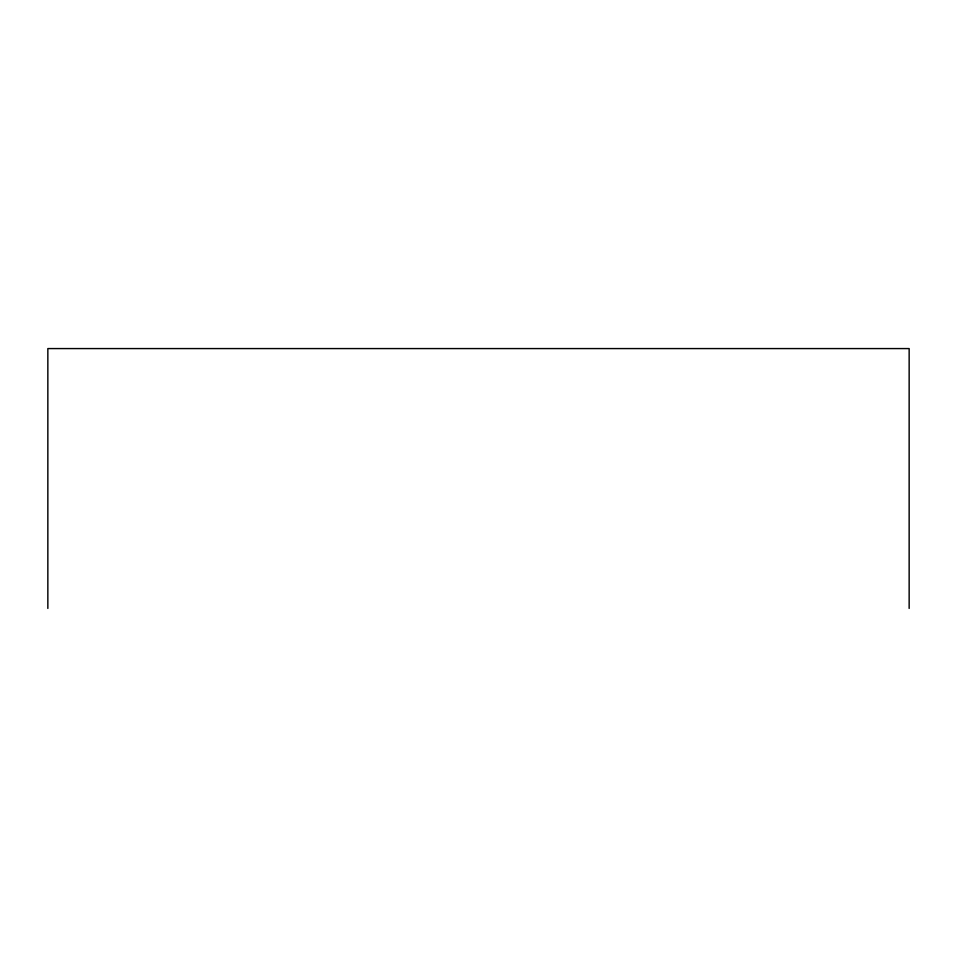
<?xml version="1.0" encoding="UTF-8"?>
<svg xmlns="http://www.w3.org/2000/svg" width="957" height="957" viewBox="0 0 957 957"><rect width="100%" height="100%" fill="white"/><g stroke="black" fill="none" stroke-linecap="round" stroke-linejoin="round"><path stroke-width="1.44" d="M909.15 608.425L909.15 348.575L47.85 348.575L47.85 608.425"/></g></svg>
